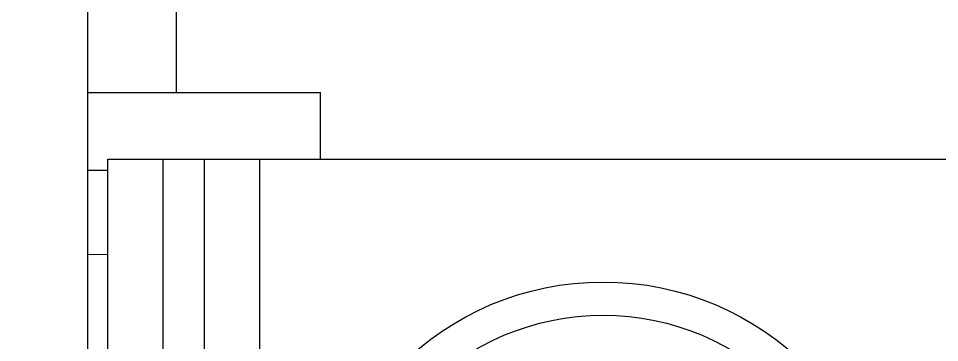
# Paper-space layout '2 DOOR PANEL LAYOUT - A1 Sheet' of a CAD drawing. Extents: x 50 to 825, y 22 to 486.
# Drawn here: x 437.021 to 438.103, y 340.211 to 340.591 of the extents above; entities that cross this region are included whole.
import ezdxf

# ---------------------------------------------------------------- set-up
doc = ezdxf.new("R2010")
doc.units = 0
doc.layers.add('N-ANNO-TEXT', color=2, linetype='Continuous', lineweight=18)
doc.layers.add('N-EQPM', color=3, linetype='Continuous', lineweight=25)

psp = doc.layouts.new('2 DOOR PANEL LAYOUT - A1 Sheet')

# ---------------------------------------------------------------- linework, layer by layer
at = {"layer": 'N-ANNO-TEXT'}
psp.add_solid([(438.661, 342.0818), (434.7652, 339.951), (437.7593, 343.2301)], dxfattribs=at)
at = {"layer": 'N-EQPM', "linetype": 'Continuous'}
for p, q in [((437.1026, 333.7369), (437.1026, 341.5454)), ((437.2067, 340.5043), (437.2067, 341.5454)), ((437.1026, 340.5043), (437.3759, 340.5043)), ((437.3759, 340.4262), (437.3759, 340.5043)), ((437.1261, 339.6558), (437.1261, 340.4262)), ((437.1261, 340.4262), (438.4041, 340.4262)), ((437.1911, 339.5982), (437.1911, 340.4262)), ((437.2393, 340.4262), (437.2393, 337.4772)), ((437.3044, 337.4772), (437.3044, 340.4262)), ((437.1026, 340.4132), (437.1261, 340.4132)), ((437.1261, 340.3143), (437.1026, 340.3137))]:
    psp.add_line(p, q, dxfattribs=at)
for radius in [0.3384, 0.2993]:
    psp.add_circle((437.7078, 339.9434), radius, dxfattribs=at)

doc.saveas('drawing.dxf')
